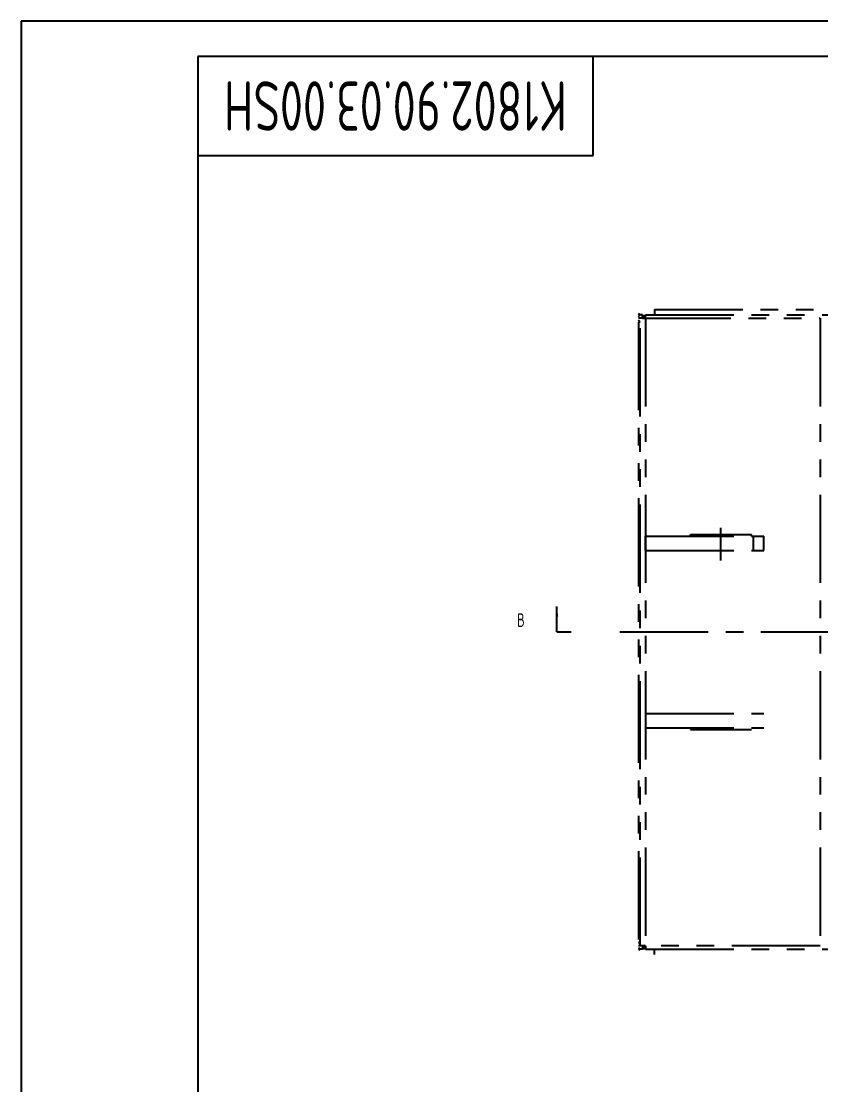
# Model space of a CAD drawing. Header units: millimetres. Extents: x 0 to 21000, y 0 to 14850.
# Drawn here: x 0 to 5662, y 7315 to 14850 of the extents above; entities that cross this region are included whole.
import ezdxf
from ezdxf.enums import TextEntityAlignment as Align

# ---------------------------------------------------------------- set-up
doc = ezdxf.new("R2010")
doc.units = ezdxf.units.MM
doc.header["$LTSCALE"] = 500
for name, pattern in [('F', [0.75, 0.5, -0.25]), ('G', [2, 1.25, -0.25, 0.25, -0.25]), ('K', [2.5, 1.25, -0.25, 0.25, -0.25, 0.25, -0.25])]:
    doc.linetypes.add(name, pattern=pattern)
for name, color, linetype in [('01', 7, 'Continuous'), ('02', 1, 'Continuous'), ('04', 2, 'F'), ('05', 4, 'G'), ('07', 6, 'K'), ('11', 3, 'Continuous')]:
    doc.layers.add(name, color=color, linetype=linetype)
doc.styles.get("Standard").update_dxf_attribs({"font": 'isocp', "width": 0.707, "bigfont": 'intecad.shx'})

# ---------------------------------------------------------------- blocks, each defined once
blk = doc.blocks.new('*U62', base_point=(251.96, 168.31))
at = {"layer": '01'}
for p, q in [((251.96, 168.31), (251.96, 182.31)), ((195.96, 168.31), (251.96, 168.31))]:
    blk.add_line(p, q, dxfattribs=at)
blk = doc.blocks.new('*U63')
at = {"layer": '01'}
for points in [[(415, 292), (25, 292)], [(25, 292), (25, 5)]]:
    blk.add_lwpolyline(points, dxfattribs=at)
at = {"layer": '02'}
for points in [[(420, 297), (0, 297)], [(0, 297), (0, 0)]]:
    blk.add_lwpolyline(points, dxfattribs=at)

msp = doc.modelspace()

# ---------------------------------------------------------------- hatches: boundary and pattern name
at = {"layer": '07', "linetype": 'K'}
h = msp.add_hatch(color=6, dxfattribs=at)
h.paths.add_polyline_path([(4384.016, 12770.518), (4371.016, 12770.518), (4371.016, 12757.518)])
h.paths.add_polyline_path([(4371.016, 12777.484), (4371.016, 12770.518), (4384.016, 12770.518)])
for points in [[(4421.616, 12765.518), (4398.616, 12765.518), (4398.616, 12745.518), (4408.616, 12745.518), (4421.616, 12758.268)], [(4371.016, 12731.528), (4371.016, 12720.018), (4383.616, 12720.018)], [(4371.016, 8314.507), (4371.016, 8326.018), (4383.616, 8326.018)], [(4421.616, 8280.518), (4421.616, 8287.768), (4408.616, 8300.518), (4398.616, 8300.518), (4398.616, 8280.518)]]:
    msp.add_hatch(color=6, dxfattribs=at).paths.add_polyline_path(points)
h = msp.add_hatch(dxfattribs=at)
h.set_pattern_fill('ANGLE', color=6, style=0)
h.set_pattern_definition([(0, (-4279.491, 733.915), (0, 6.985), [5.08, -1.905]), (90, (-4279.491, 733.915), (-6.985, 4e-16), [5.08, -1.905])])
h.paths.add_polyline_path([(4421.616, 12758.268), (4408.616, 12745.518), (4421.616, 12745.518)])
h = msp.add_hatch(color=6, dxfattribs=at)
h.paths.add_polyline_path([(4384.016, 8275.518), (4371.016, 8275.518), (4371.016, 8288.518)])
h.paths.add_polyline_path([(4371.016, 8268.551), (4371.016, 8275.518), (4384.016, 8275.518)])
h = msp.add_hatch(dxfattribs=at)
h.set_pattern_fill('ANGLE', color=6, style=0)
h.set_pattern_definition([(360, (-4279.491, 20312.12), (-2e-13, -6.985), [5.08, -1.905]), (270, (-4279.491, 20312.12), (-6.985, 2e-13), [5.08, -1.905])])
h.paths.add_polyline_path([(4421.616, 8287.768), (4408.616, 8300.518), (4421.616, 8300.518)])

# ---------------------------------------------------------------- linework, layer by layer
at = {"layer": '01'}
msp.add_line((3793.679, 10523.018), (3893.679, 10523.018), dxfattribs=at)
at = {"layer": '02'}
msp.add_line((3793.679, 10523.018), (3793.679, 10703.018), dxfattribs=at)
msp.add_lwpolyline([(3793.679, 10703.018, 0, 18, 0), (3793.679, 10631.018, 0, 0, 0)], format="xyseb", dxfattribs=at)
at = {"layer": '05', "color": 4, "linetype": 'G'}
msp.add_line((4238.596, 10523.018), (13489.124, 10523.018), dxfattribs=at)
at = {"layer": '07', "color": 6, "linetype": 'K'}
for p, q in [((4384.016, 12770.518), (4371.016, 12777.484)), ((4371.016, 12757.518), (4384.016, 12770.518)), ((4398.616, 12770.518), (4371.016, 12770.518)), ((4421.616, 12745.518), (4371.016, 12745.518)), ((4383.616, 8300.518), (4383.616, 12745.518)), ((4398.616, 12745.518), (4398.616, 12770.518)), ((4398.616, 12765.518), (4421.616, 12765.518)), ((4399.616, 12745.518), (5656.616, 12745.518)), ((4421.616, 12758.268), (4408.616, 12745.518)), ((4421.616, 12771.018), (13324.616, 12771.018)), ((4421.616, 12745.518), (4421.616, 12771.018)), ((4421.616, 12745.527), (4421.616, 8300.527)), ((4485.616, 12809.018), (12822.607, 12809.018)), ((4485.616, 12809.018), (4485.616, 12771.018)), ((5656.616, 12745.518), (5656.616, 8300.518)), ((4383.616, 12720.018), (4371.016, 12731.528)), ((4371.016, 12720.018), (4371.016, 8326.018)), ((4371.016, 12720.018), (4383.616, 12720.018)), ((4955.216, 11029.184), (4955.216, 11262.063)), ((4421.616, 11202.868), (5259.616, 11202.868)), ((4421.616, 11100.868), (4421.616, 11202.868)), ((4738.616, 11214.868), (5170.616, 11214.868)), ((4738.616, 11202.868), (4738.616, 11214.868)), ((5170.616, 11202.868), (5170.616, 11214.868)), ((5183.616, 11202.868), (5183.616, 11100.868)), ((5259.616, 11100.868), (5259.616, 11202.868)), ((4421.616, 11100.868), (5259.616, 11100.868)), ((4421.616, 9945.168), (5259.616, 9945.168)), ((4421.616, 9945.168), (4421.616, 9843.168)), ((4421.616, 9843.168), (5259.616, 9843.168)), ((4738.616, 9843.168), (4738.616, 9831.168)), ((4738.616, 9831.168), (5170.616, 9831.168)), ((4383.616, 8326.018), (4371.016, 8314.507)), ((4371.016, 8326.018), (4383.616, 8326.018)), ((4371.016, 8326.018), (4383.616, 8326.018)), ((4421.616, 8300.518), (4371.016, 8300.518)), ((4371.016, 8288.518), (4384.016, 8275.518)), ((4421.616, 8300.518), (4383.616, 8300.518)), ((4398.616, 8300.518), (4398.616, 8275.518)), ((5656.616, 8300.518), (4399.616, 8300.518)), ((4421.616, 8287.768), (4408.616, 8300.518)), ((4421.616, 8300.518), (4421.616, 8275.018)), ((4421.616, 8300.518), (4421.616, 8275.018)), ((4384.016, 8275.518), (4371.016, 8268.551)), ((4398.616, 8275.518), (4371.016, 8275.518)), ((4398.616, 8280.518), (4421.616, 8280.518)), ((4421.616, 8275.018), (13324.607, 8275.018)), ((4485.616, 8237.018), (4485.616, 8275.018))]:
    msp.add_line(p, q, dxfattribs=at)

# ---------------------------------------------------------------- block references
at = {"layer": '01', "xscale": 50, "yscale": 50, "zscale": 50}
msp.add_blockref('*U63', (0, 0), dxfattribs=at)
at = {"layer": '04', "xscale": 50, "yscale": 50, "zscale": 50}
msp.add_blockref('*U62', (4050, 13900), dxfattribs=at)

# ---------------------------------------------------------------- texts
at = {"layer": '11', "width": 0.696351}
msp.add_text('K1802.90.03.00SH', height=350, rotation=180, dxfattribs=at).set_placement((3863.556, 14425), (1436.444, 14425), align=Align.FIT)
at = {"layer": '11', "width": 0.707}
msp.add_text('B', height=98, dxfattribs=at).set_placement((3512.261, 10528.644), align=Align.BOTTOM_LEFT)

doc.saveas('drawing.dxf')
